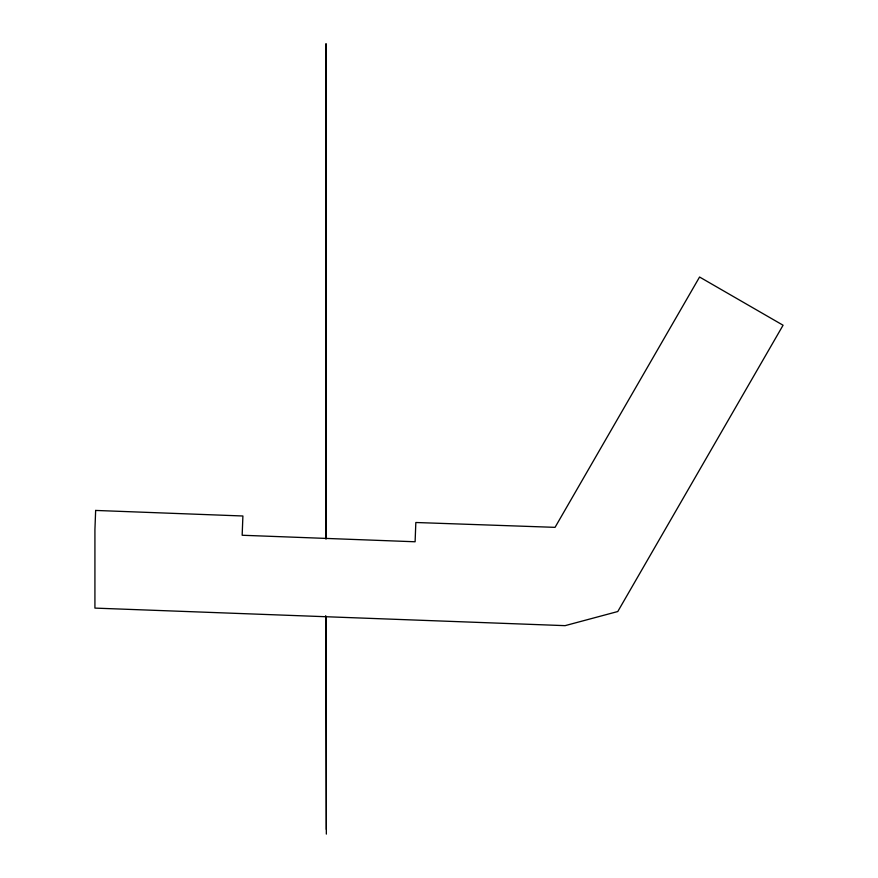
<?xml version="1.0" encoding="UTF-8"?>
<svg xmlns="http://www.w3.org/2000/svg" width="878" height="878" viewBox="0 0 878 878"><rect width="100%" height="100%" fill="white"/><g stroke="black" fill="none" stroke-linecap="round" stroke-linejoin="round"><path stroke-width="1.32" d="M326.342 834.1L325.694 615.687M326.342 43.9L326.342 538.818M326.342 616.96L326.342 829.458M325.694 43.9L325.694 538.894M95.647 510.436L94.923 529.708L94.923 608.103L565.092 625.652L617.783 611.527L783.077 325.233L699.568 277.02L555.05 527.349L415.832 522.498L415.107 541.77L242.163 535.251L242.899 515.99L95.647 510.436"/></g></svg>
